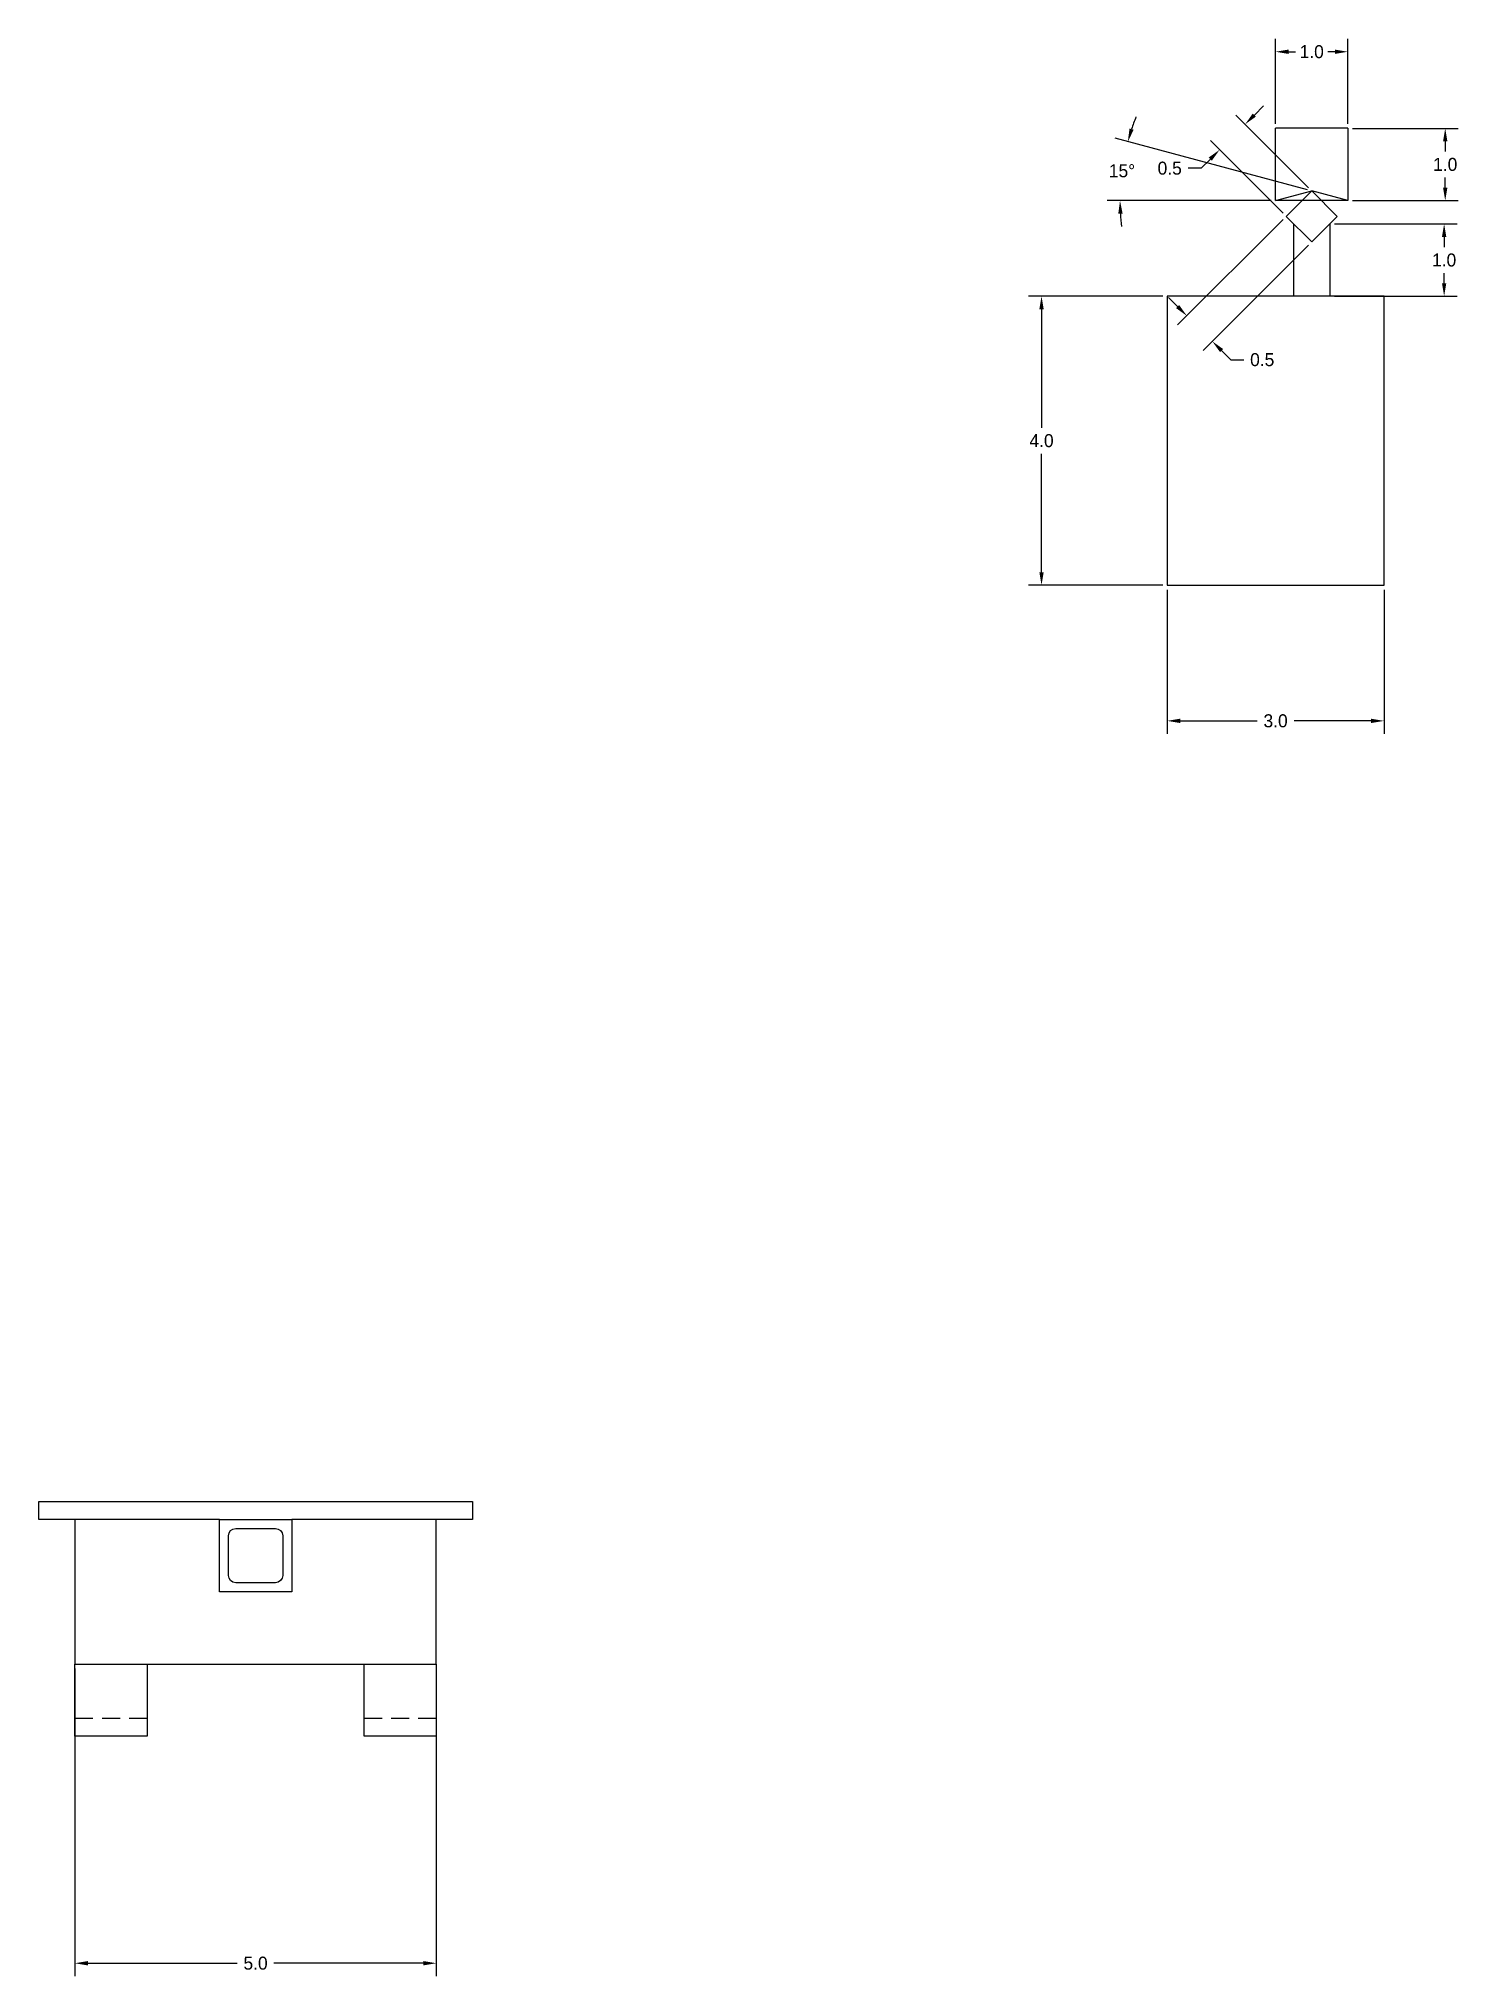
# Model space of a CAD drawing. Header units: inches. Extents: x 14.5 to 34.2, y -9.1 to 17.7.
import ezdxf

# ---------------------------------------------------------------- set-up
doc = ezdxf.new("R2010")
doc.units = ezdxf.units.IN
doc.header["$MEASUREMENT"] = 0
doc.linetypes.add('DASHED2', pattern=[0.375, 0.25, -0.125])
doc.layers.add('Dem', color=7, linetype='Continuous')
doc.dimstyles.get("Standard").update_dxf_attribs({"dimtxt": 0.18, "dimasz": 0.18, "dimexe": 0.18, "dimexo": 0.0625, "dimgap": 0.09, "dimtad": 0, "dimtih": 1, "dimtoh": 1, "dimdec": 4, "dimzin": 0, "dimdsep": 46, "dimtxsty": 'Standard', "dimcen": 0.09, "dimadec": 0, "dimazin": 0, "dimtfac": 1, "dimtdec": 4, "dimtofl": 0, "dimtmove": 0, "dimatfit": 3, "dimfxl": 0, "dimtolj": 1, "dimtzin": 0, "dimarcsym": 0})

# ---------------------------------------------------------------- blocks, each defined once
blk = doc.blocks.new('*D1')
at = {"layer": 'Defpoints', "color": 0}
for p in [(30.146, 14.145), (28.408, 10.145), (30.146, 10.145)]:
    blk.add_point(p, dxfattribs=at)
at = {"layer": 'Dem', "color": 0, "lineweight": -2}
for p, q in [((30.084, 14.145), (28.228, 14.145)), ((28.408, 13.965), (28.408, 12.325)), ((28.408, 10.325), (28.408, 11.965)), ((30.084, 10.145), (28.228, 10.145))]:
    blk.add_line(p, q, dxfattribs=at)
at = {"layer": 'Dem', "color": 0}
for points in [[(28.378, 13.965), (28.438, 13.965), (28.408, 14.145)], [(28.378, 10.325), (28.438, 10.325), (28.408, 10.145)]]:
    blk.add_solid(points, dxfattribs=at)
at = {"layer": 'Dem', "color": 0, "insert": (28.408, 12.145), "char_height": 0.18, "attachment_point": 5}
blk.add_mtext('\\A1;4.0', dxfattribs=at)
blk = doc.blocks.new('*D12')
at = {"layer": 'Defpoints', "color": 0}
for p in [(15.034, -4.784), (20.034, -4.784), (20.034, -8.925)]:
    blk.add_point(p, dxfattribs=at)
at = {"layer": 'Dem', "color": 0, "lineweight": -2}
for p, q in [((15.034, -4.846), (15.034, -9.105)), ((20.034, -4.846), (20.034, -9.105)), ((15.214, -8.925), (17.279, -8.925)), ((19.854, -8.925), (17.789, -8.925))]:
    blk.add_line(p, q, dxfattribs=at)
at = {"layer": 'Dem', "color": 0}
for points in [[(15.214, -8.895), (15.214, -8.955), (15.034, -8.925)], [(19.854, -8.895), (19.854, -8.955), (20.034, -8.925)]]:
    blk.add_solid(points, dxfattribs=at)
at = {"layer": 'Dem', "color": 0, "insert": (17.534, -8.925), "char_height": 0.18, "attachment_point": 5}
blk.add_mtext('\\A1;5.0', dxfattribs=at)
blk = doc.blocks.new('*D25')
at = {"layer": 'Defpoints', "color": 0}
for p in [(30.146, 10.145), (33.146, 10.145), (30.146, 8.268)]:
    blk.add_point(p, dxfattribs=at)
at = {"layer": 'Dem', "color": 0, "lineweight": -2}
for p, q in [((30.146, 10.083), (30.146, 8.088)), ((33.146, 10.083), (33.146, 8.088)), ((30.326, 8.268), (31.391, 8.268)), ((32.966, 8.268), (31.901, 8.268))]:
    blk.add_line(p, q, dxfattribs=at)
at = {"layer": 'Dem', "color": 0}
for points in [[(30.326, 8.298), (30.326, 8.238), (30.146, 8.268)], [(32.966, 8.298), (32.966, 8.238), (33.146, 8.268)]]:
    blk.add_solid(points, dxfattribs=at)
at = {"layer": 'Dem', "color": 0, "insert": (31.646, 8.268), "char_height": 0.18, "attachment_point": 5}
blk.add_mtext('\\A1;3.0', dxfattribs=at)
blk = doc.blocks.new('*D26')
at = {"layer": 'Defpoints', "color": 0}
for p in [(32.646, 17.528), (31.646, 16.468), (32.646, 16.468)]:
    blk.add_point(p, dxfattribs=at)
at = {"layer": 'Dem', "color": 0, "lineweight": -2}
for p, q in [((31.646, 16.531), (31.646, 17.708)), ((32.646, 16.531), (32.646, 17.708)), ((31.826, 17.528), (31.921, 17.528)), ((32.466, 17.528), (32.371, 17.528))]:
    blk.add_line(p, q, dxfattribs=at)
at = {"layer": 'Dem', "color": 0}
for points in [[(31.826, 17.558), (31.826, 17.498), (31.646, 17.528)], [(32.466, 17.558), (32.466, 17.498), (32.646, 17.528)]]:
    blk.add_solid(points, dxfattribs=at)
at = {"layer": 'Dem', "color": 0, "insert": (32.146, 17.528), "char_height": 0.18, "attachment_point": 5}
blk.add_mtext('\\A1;1.0', dxfattribs=at)
blk = doc.blocks.new('*D27')
at = {"layer": 'Defpoints', "color": 0}
for p in [(32.646, 16.468), (32.646, 15.468), (33.993, 15.468)]:
    blk.add_point(p, dxfattribs=at)
at = {"layer": 'Dem', "color": 0, "lineweight": -2}
for p, q in [((32.709, 16.468), (34.173, 16.468)), ((33.993, 16.288), (33.993, 16.148)), ((33.993, 15.648), (33.993, 15.788)), ((32.709, 15.468), (34.173, 15.468))]:
    blk.add_line(p, q, dxfattribs=at)
at = {"layer": 'Dem', "color": 0}
for points in [[(33.963, 16.288), (34.023, 16.288), (33.993, 16.468)], [(33.963, 15.648), (34.023, 15.648), (33.993, 15.468)]]:
    blk.add_solid(points, dxfattribs=at)
at = {"layer": 'Dem', "color": 0, "insert": (33.993, 15.968), "char_height": 0.18, "attachment_point": 5}
blk.add_mtext('\\A1;1.0', dxfattribs=at)
blk = doc.blocks.new('*D28')
at = {"layer": 'Defpoints', "color": 0}
for p in [(32.396, 15.145), (33.978, 15.145), (32.396, 14.145)]:
    blk.add_point(p, dxfattribs=at)
at = {"layer": 'Dem', "color": 0, "lineweight": -2}
for p, q in [((32.459, 15.145), (34.158, 15.145)), ((33.978, 14.965), (33.978, 14.825)), ((33.978, 14.325), (33.978, 14.465)), ((32.459, 14.145), (34.158, 14.145))]:
    blk.add_line(p, q, dxfattribs=at)
at = {"layer": 'Dem', "color": 0}
for points in [[(33.948, 14.965), (34.008, 14.965), (33.978, 15.145)], [(33.948, 14.325), (34.008, 14.325), (33.978, 14.145)]]:
    blk.add_solid(points, dxfattribs=at)
at = {"layer": 'Dem', "color": 0, "insert": (33.978, 14.645), "char_height": 0.18, "attachment_point": 5}
blk.add_mtext('\\A1;1.0', dxfattribs=at)
blk = doc.blocks.new('*D29')
at = {"layer": 'Defpoints', "color": 0}
for p in [(31.793, 15.249), (32.146, 14.895), (30.771, 13.52)]:
    blk.add_point(p, dxfattribs=at)
at = {"layer": 'Dem', "color": 0, "lineweight": -2}
for p, q in [((31.749, 15.205), (30.29, 13.747)), ((32.102, 14.851), (30.644, 13.393)), ((30.29, 14.001), (30.163, 14.128)), ((30.899, 13.393), (31.026, 13.266)), ((31.026, 13.266), (31.206, 13.266))]:
    blk.add_line(p, q, dxfattribs=at)
at = {"layer": 'Dem', "color": 0}
for points in [[(30.312, 14.022), (30.269, 13.98), (30.418, 13.874)], [(30.92, 13.414), (30.877, 13.372), (30.771, 13.52)]]:
    blk.add_solid(points, dxfattribs=at)
at = {"layer": 'Dem', "color": 0, "insert": (31.461, 13.266), "char_height": 0.18, "attachment_point": 5}
blk.add_mtext('\\A1;0.5', dxfattribs=at)
blk = doc.blocks.new('*D30')
at = {"layer": 'Defpoints', "color": 0}
for p in [(30.871, 16.171), (32.146, 15.602), (31.793, 15.249)]:
    blk.add_point(p, dxfattribs=at)
at = {"layer": 'Dem', "color": 0, "lineweight": -2}
for p, q in [((32.102, 15.647), (31.097, 16.651)), ((31.352, 16.651), (31.479, 16.779)), ((31.749, 15.293), (30.744, 16.298)), ((30.616, 15.916), (30.436, 15.916)), ((30.744, 16.043), (30.616, 15.916))]:
    blk.add_line(p, q, dxfattribs=at)
at = {"layer": 'Dem', "color": 0}
for points in [[(31.33, 16.673), (31.373, 16.63), (31.224, 16.524)], [(30.722, 16.065), (30.765, 16.022), (30.871, 16.171)]]:
    blk.add_solid(points, dxfattribs=at)
at = {"layer": 'Dem', "color": 0, "insert": (30.181, 15.916), "char_height": 0.18, "attachment_point": 5}
blk.add_mtext('\\A1;0.5', dxfattribs=at)
blk = doc.blocks.new('*D33')
at = {"layer": 'Defpoints', "color": 0}
for p in [(29.542, 16.016), (32.146, 15.602), (31.646, 15.468), (32.646, 15.468), (32.646, 15.468)]:
    blk.add_point(p, dxfattribs=at)
at = {"layer": 'Dem', "color": 0, "lineweight": -2}
for p, q in [((32.086, 15.618), (29.428, 16.331)), ((31.584, 15.468), (29.314, 15.468))]:
    blk.add_line(p, q, dxfattribs=at)
for start, end in [(158.4568, 161.7294), (183.2726, 186.5452)]:
    blk.add_arc((32.646, 15.468), 3.152, start, end, dxfattribs=at)
at = {"layer": 'Dem', "color": 0}
for points in [[(29.682, 16.448), (29.625, 16.465), (29.602, 16.284)], [(29.47, 15.288), (29.53, 15.289), (29.494, 15.468)]]:
    blk.add_solid(points, dxfattribs=at)
at = {"layer": 'Dem', "color": 0, "insert": (29.521, 15.88), "char_height": 0.18, "attachment_point": 5}
blk.add_mtext('\\A1;15°', dxfattribs=at)

msp = doc.modelspace()

# ---------------------------------------------------------------- linework, layer by layer
at = {"color": 3}
for p, q in [((31.64629, 15.46833), (31.64629, 16.46833)), ((32.64629, 16.46833), (32.64629, 15.46833))]:
    msp.add_line(p, q, dxfattribs=at)
at = {"color": 1}
for p, q in [((31.89629, 14.14523), (31.89629, 15.14523)), ((32.39629, 15.14523), (32.39629, 14.14523))]:
    msp.add_line(p, q, dxfattribs=at)
msp.add_line((31.89629, 14.14523), (31.39629, 14.14523))
at = {"color": 3, "linetype": 'DASHED2'}
for p, q in [((15.0345, -5.53395), (16.0345, -5.53395)), ((19.0345, -5.53395), (20.0345, -5.53395))]:
    msp.add_line(p, q, dxfattribs=at)
at = {"color": 1}
for points in [[(32.14629, 15.60233), (31.79274, 15.24878), (32.14629, 14.89523), (32.49984, 15.24878)], [(30.14629, 14.14523), (30.14629, 10.14523), (33.14629, 10.14523), (33.14629, 14.14523)]]:
    msp.add_lwpolyline(points, close=True, dxfattribs=at)
msp.add_lwpolyline([(17.0345, -2.78395), (18.0345, -2.78395), (18.0345, -3.78395), (17.0345, -3.78395)], close=True)
at = {"color": 3}
for points in [[(15.0345, -4.78395), (16.0345, -4.78395), (16.0345, -5.78395), (15.0345, -5.78395)], [(19.0345, -4.78395), (20.0345, -4.78395), (20.0345, -5.78395), (19.0345, -5.78395)]]:
    msp.add_lwpolyline(points, close=True, dxfattribs=at)
at = {"layer": 'Dem', "color": 3}
for p, q in [((32.64629, 16.46833), (31.64629, 16.46833)), ((31.64629, 15.46833), (32.14635, 15.60227)), ((32.64629, 15.46833), (32.14626, 15.6023))]:
    msp.add_line(p, q, dxfattribs=at)
at = {"layer": 'Dem'}
for p, q in [((32.64629, 15.46833), (31.64629, 15.46833)), ((14.5345, -2.78395), (14.5345, -2.53395)), ((14.5345, -2.53395), (18.0345, -2.53395)), ((18.0345, -2.53395), (20.5345, -2.53395)), ((20.5345, -2.53395), (20.5345, -2.78395)), ((17.0345, -2.78395), (14.5345, -2.78395)), ((17.0345, -2.78395), (15.0345, -2.78395)), ((15.0345, -2.78395), (15.0345, -4.78395)), ((20.0345, -2.78395), (18.0345, -2.78395)), ((20.5345, -2.78395), (18.0345, -2.78395)), ((20.0345, -4.78395), (20.0345, -2.78395)), ((15.0345, -4.78395), (20.0345, -4.78395))]:
    msp.add_line(p, q, dxfattribs=at)
msp.add_lwpolyline([(17.2595, -2.90895), (17.8095, -2.90895, -0.41421356), (17.9095, -3.00895), (17.9095, -3.55895, -0.41421356), (17.8095, -3.65895), (17.2595, -3.65895, -0.41421356), (17.1595, -3.55895), (17.1595, -3.00895, -0.41421356)], format="xyb", close=True, dxfattribs=at)

# ---------------------------------------------------------------- dimensions: what is measured, and where the dimension line sits
for base, p1, p2, picture, middle in [((32.64629, 17.52796), (31.64629, 16.46833), (32.64629, 16.46833), '*D26', (32.14629, 17.52796)), ((30.14629, 8.26849), (33.14629, 10.14523), (30.14629, 10.14523), '*D25', (31.64629, 8.26849)), ((20.0345, -8.92515), (15.0345, -4.78395), (20.0345, -4.78395), '*D12', (17.5345, -8.92515))]:
    dim = msp.add_linear_dim(base=base, p1=p1, p2=p2, dimstyle='Standard', override={"dimdec": 1}, dxfattribs=at)
    dim.commit()
    dim.dimension.update_dxf_attribs({"geometry": picture, "text_midpoint": middle})
dim = msp.add_angular_dim_2l(base=(29.54234, 16.01557), line1=((32.64629, 15.46833), (31.64629, 15.46833)), line2=((32.64629, 15.46833), (32.14626, 15.6023)), dimstyle='Standard', dxfattribs=at)
dim.commit()
dim.dimension.update_dxf_attribs({"geometry": '*D33', "text_midpoint": (29.52143, 15.87968)})
for p1, p2, distance, picture, middle in [((32.14629, 15.60233), (31.79274, 15.24878), -1.30371, '*D30', (30.18132, 15.91608)), ((31.79274, 15.24878), (32.14629, 14.89523), -1.94454, '*D29', (31.46085, 13.26567))]:
    dim = msp.add_aligned_dim(p1=p1, p2=p2, distance=distance, dimstyle='Standard', override={"dimdec": 1}, dxfattribs=at)
    dim.commit()
    dim.dimension.update_dxf_attribs({"geometry": picture, "text_midpoint": middle})
for base, p1, p2, angle, picture, middle in [((33.99302, 15.46833), (32.64629, 16.46833), (32.64629, 15.46833), 90, '*D27', (33.99302, 15.96833)), ((33.97798, 15.14523), (32.39629, 14.14523), (32.39629, 15.14523), 90, '*D28', (33.97798, 14.64523)), ((28.40815, 10.14523), (30.14629, 14.14523), (30.14629, 10.14523), 270, '*D1', (28.40815, 12.14523))]:
    dim = msp.add_linear_dim(base=base, p1=p1, p2=p2, angle=angle, dimstyle='Standard', override={"dimdec": 1}, dxfattribs=at)
    dim.commit()
    dim.dimension.update_dxf_attribs({"geometry": picture, "text_midpoint": middle})

doc.saveas('drawing.dxf')
